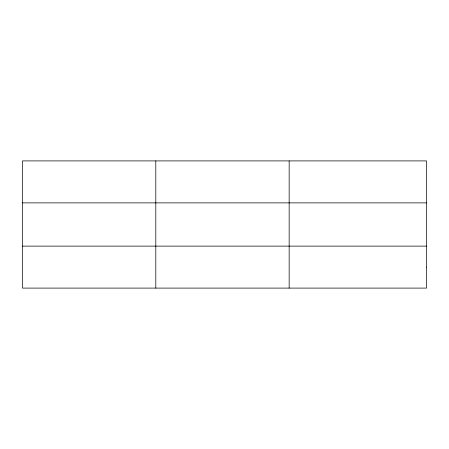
<?xml version="1.0" encoding="UTF-8"?>
<svg xmlns="http://www.w3.org/2000/svg" width="449" height="449" viewBox="0 0 449 449"><rect width="100%" height="100%" fill="white"/><g stroke="black" fill="none" stroke-linecap="round" stroke-linejoin="round"><path stroke-width="0.67" d="M155.803 160.905L155.803 288.095M289.156 160.905L289.156 288.095M22.45 202.881L426.55 202.881M22.45 246.119L426.55 246.119M426.55 267.104L426.55 288.095L22.45 288.095L22.45 160.905L426.55 160.905L426.55 267.104"/></g></svg>
